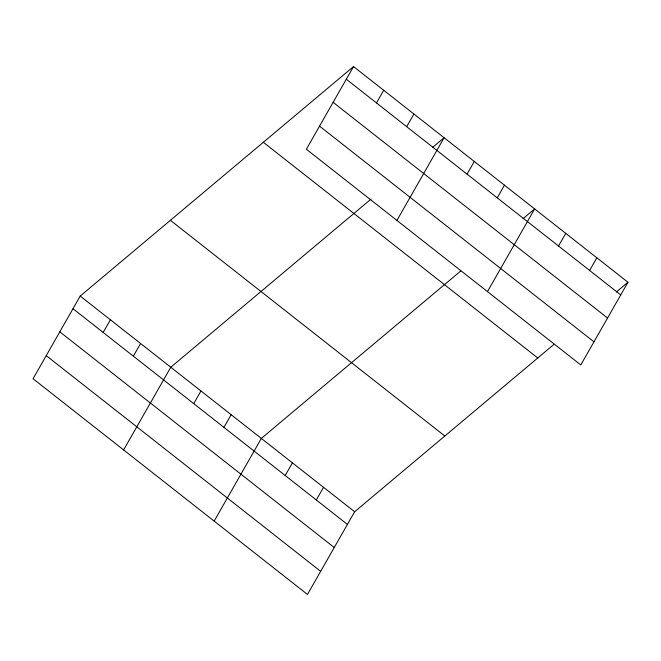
<?xml version="1.0" encoding="UTF-8"?>
<svg xmlns="http://www.w3.org/2000/svg" width="661" height="661" viewBox="0 0 661 661"><rect width="100%" height="100%" fill="white"/><g stroke="black" fill="none" stroke-linecap="round" stroke-linejoin="round"><path stroke-width="0.99" d="M353.528 66.554L306.365 149.246L580.788 364.946L627.95 282.255L353.528 66.554L80.212 296.054L33.05 378.745L307.472 594.446L354.635 511.754L554.083 344.274M103.182 332.442L110.404 319.784M133.365 356.172L140.586 343.505M123.607 449.926L170.778 367.235L371.003 199.11M193.739 403.623L200.961 390.965M376.497 102.951L383.719 90.284M223.922 427.353L231.143 414.687M406.68 126.672L413.902 114.014M214.164 521.108L261.335 438.417L460.783 270.944M396.922 220.427L444.093 137.736L432.426 147.527M285.213 475.523L292.435 462.857M467.054 174.124L474.276 161.466M316.313 499.972L323.535 487.306M497.237 197.854L504.459 185.187M487.479 291.608L534.65 208.917L522.983 218.708M558.528 246.024L565.75 233.366M589.629 270.473L596.85 257.807M616.283 292.046L627.95 282.255M346.306 79.221L620.729 294.913M333.127 102.331L607.55 318.024M319.544 126.144L593.966 341.836M263.334 142.289L537.757 357.989M170.414 220.32L444.828 436.02M80.212 296.054L354.635 511.754M72.991 308.72L347.413 524.413M59.812 331.83L334.235 547.523M46.229 355.635L320.651 571.335"/></g></svg>
